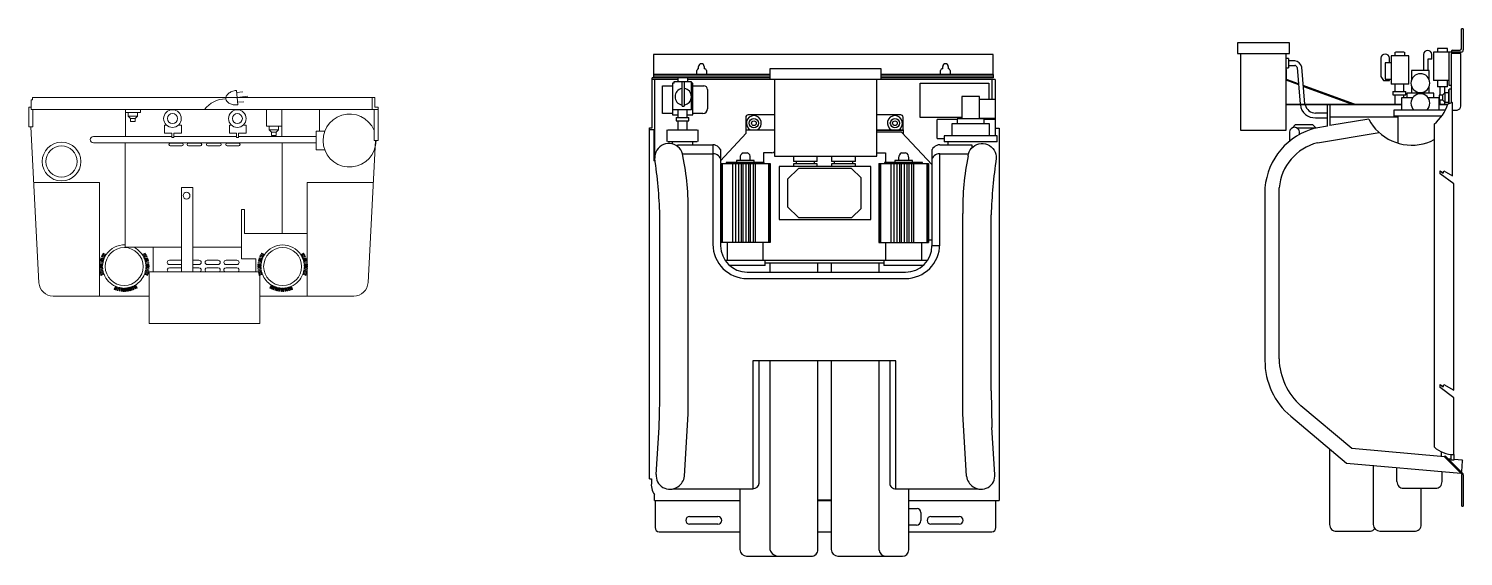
# Model space of a CAD drawing. Header units: metres. Extents: x 1014.58 to 1016.97, y 378.13 to 379.
import ezdxf

# ---------------------------------------------------------------- set-up
doc = ezdxf.new("R2010")
doc.units = ezdxf.units.M
for name, color, linetype, lineweight in [('0inne_gulv', 255, 'Continuous', 13), ('200', 9, 'Continuous', 0), ('350', 3, 'Continuous', 9)]:
    doc.layers.add(name, color=color, linetype=linetype, lineweight=lineweight)
doc.layers.add('250', color=2, linetype='Continuous')

# ---------------------------------------------------------------- blocks, each defined once
blk = doc.blocks.new('EVR116P')
at = {"layer": '200'}
for p, q in [((0.257, 0), (22.685, 0)), ((0.257, -0.158), (0.257, 0)), ((22.51, 0), (22.51, -0.788)), ((22.685, 0), (22.685, -0.622)), ((0, -0.631), (0.161, -0.631)), ((0, -1.914), (0, -0.631)), ((0.161, -0.158), (0.257, -0.158)), ((0.161, -0.788), (0.161, -0.158)), ((0.161, -0.788), (0.552, -0.788)), ((0.269, -0.788), (0.269, -1.914)), ((0.552, -0.788), (22.9, -0.788)), ((6.337, -0.788), (6.337, -2.547)), ((7.32, -0.968), (7.32, -0.788)), ((15.58, -1.868), (15.58, -0.788)), ((16.599, -0.788), (16.599, -2.547)), ((19.05, -2.195), (19.05, -0.788)), ((22.63, -2.818), (22.63, -0.788)), ((22.685, -0.622), (22.9, -0.622)), ((22.9, -0.622), (22.9, -2.818)), ((7.32, -0.968), (6.337, -0.968)), ((6.525, -1.218), (6.525, -0.968)), ((6.525, -1.218), (6.674, -1.367)), ((7.131, -1.218), (6.525, -1.218)), ((6.674, -1.367), (6.982, -1.367)), ((6.674, -1.367), (6.674, -1.574)), ((6.674, -1.574), (6.982, -1.574)), ((6.982, -1.367), (7.131, -1.218)), ((6.982, -1.574), (6.982, -1.367)), ((7.131, -1.218), (7.131, -0.968)), ((8.911, -1.8), (8.911, -2.332)), ((8.911, -1.8), (9.031, -1.8)), ((10.006, -1.8), (9.815, -1.8)), ((10.006, -2.337), (10.006, -1.8)), ((13.161, -1.8), (13.161, -2.332)), ((13.161, -1.8), (13.281, -1.8)), ((14.256, -1.8), (14.065, -1.8)), ((14.256, -2.337), (14.256, -1.8)), ((15.58, -1.868), (16.599, -1.868)), ((15.769, -2.118), (15.769, -1.868)), ((16.375, -2.118), (16.375, -1.868)), ((0.269, -1.914), (0, -1.914)), ((0.141, -1.914), (0.675, -12.12)), ((4.242, -2.547), (9.375, -2.547)), ((8.911, -2.332), (9.375, -2.332)), ((9.375, -2.332), (9.375, -2.615)), ((9.375, -2.615), (9.506, -2.615)), ((9.506, -2.337), (10.006, -2.337)), ((9.506, -2.615), (9.506, -2.337)), ((9.506, -2.547), (13.625, -2.547)), ((13.161, -2.332), (13.625, -2.332)), ((13.625, -2.332), (13.625, -2.615)), ((13.625, -2.615), (13.756, -2.615)), ((13.756, -2.337), (14.256, -2.337)), ((13.756, -2.615), (13.756, -2.337)), ((13.756, -2.547), (18.847, -2.547)), ((15.918, -2.267), (15.769, -2.118)), ((15.769, -2.118), (16.375, -2.118)), ((16.226, -2.267), (15.918, -2.267)), ((15.918, -2.474), (15.918, -2.267)), ((16.226, -2.474), (15.918, -2.474)), ((16.375, -2.118), (16.226, -2.267)), ((16.226, -2.267), (16.226, -2.474)), ((18.847, -3.432), (18.847, -2.195)), ((18.847, -2.195), (19.406, -2.195)), ((22.722, -2.818), (22.235, -12.113)), ((22.9, -2.818), (22.63, -2.818)), ((4.242, -2.954), (18.847, -2.954)), ((6.328, -9.801), (6.328, -2.954)), ((9.279, -2.982), (10.033, -2.982)), ((10.033, -3.154), (9.279, -3.154)), ((10.466, -2.982), (11.252, -2.982)), ((11.252, -3.154), (10.466, -3.154)), ((11.742, -2.982), (12.528, -2.982)), ((12.528, -3.154), (11.742, -3.154)), ((13.007, -2.982), (13.762, -2.982)), ((13.762, -3.154), (13.007, -3.154)), ((16.604, -8.901), (16.604, -2.954)), ((18.847, -3.432), (19.405, -3.432)), ((4.642, -5.556), (0.331, -5.556)), ((4.642, -5.556), (4.642, -10.914)), ((18.258, -5.556), (18.258, -10.914)), ((18.258, -5.556), (22.578, -5.556)), ((10.008, -5.88), (10.008, -10.651)), ((10.008, -5.88), (10.756, -5.88)), ((10.756, -5.88), (10.756, -10.651)), ((13.946, -7.327), (14.132, -7.327)), ((13.946, -10.551), (13.946, -7.327)), ((14.132, -8.901), (14.132, -7.327)), ((14.132, -8.901), (18.258, -8.901)), ((4.814, -10.314), (5.003, -10.412)), ((5.03, -10.362), (4.841, -10.264)), ((4.865, -10.222), (5.051, -10.326)), ((5.077, -10.285), (4.892, -10.18)), ((6.328, -9.801), (10.008, -9.801)), ((7.629, -10.18), (7.443, -10.285)), ((7.469, -10.326), (7.655, -10.222)), ((7.679, -10.264), (7.49, -10.362)), ((7.518, -10.412), (7.706, -10.314)), ((8.168, -9.801), (8.168, -11.4)), ((13.946, -9.801), (10.756, -9.801)), ((15.382, -10.412), (15.194, -10.314)), ((15.221, -10.264), (15.41, -10.362)), ((15.431, -10.326), (15.245, -10.222)), ((15.271, -10.18), (15.457, -10.285)), ((17.823, -10.285), (18.008, -10.18)), ((18.035, -10.222), (17.849, -10.326)), ((17.87, -10.362), (18.059, -10.264)), ((18.086, -10.314), (17.897, -10.412)), ((4.845, -11.026), (4.632, -11.026)), ((4.632, -11.076), (4.845, -11.076)), ((4.846, -11.125), (4.634, -11.15)), ((4.635, -10.964), (4.642, -10.964)), ((4.638, -11.2), (4.849, -11.173)), ((4.852, -10.919), (4.639, -10.914)), ((4.642, -10.964), (4.642, -11.026)), ((4.642, -10.964), (4.848, -10.969)), ((4.642, -11.076), (4.642, -11.149)), ((4.642, -11.199), (4.642, -12.995)), ((4.854, -11.224), (4.646, -11.274)), ((4.647, -10.838), (4.859, -10.86)), ((4.653, -11.324), (4.86, -11.274)), ((4.866, -10.815), (4.655, -10.79)), ((4.669, -10.718), (4.876, -10.763)), ((4.888, -10.714), (4.68, -10.67)), ((4.692, -10.624), (4.899, -10.674)), ((4.911, -10.634), (4.706, -10.577)), ((4.722, -10.53), (4.927, -10.586)), ((4.942, -10.547), (4.738, -10.484)), ((4.766, -10.416), (4.964, -10.492)), ((4.984, -10.449), (4.786, -10.371)), ((7.734, -10.371), (7.536, -10.449)), ((7.556, -10.492), (7.755, -10.416)), ((7.782, -10.484), (7.579, -10.547)), ((7.593, -10.586), (7.799, -10.53)), ((7.815, -10.577), (7.609, -10.634)), ((7.622, -10.674), (7.828, -10.624)), ((7.84, -10.67), (7.632, -10.714)), ((7.644, -10.763), (7.852, -10.718)), ((7.865, -10.79), (7.654, -10.815)), ((7.66, -11.274), (7.867, -11.324)), ((7.661, -10.86), (7.873, -10.838)), ((7.875, -11.274), (7.667, -11.224)), ((7.882, -10.914), (7.669, -10.919)), ((7.672, -11.173), (7.883, -11.2)), ((7.673, -10.969), (7.886, -10.964)), ((7.886, -11.15), (7.675, -11.125)), ((7.888, -11.026), (7.676, -11.026)), ((7.676, -11.076), (7.888, -11.076)), ((9.224, -10.651), (10.008, -10.651)), ((10.008, -10.937), (9.224, -10.937)), ((9.224, -11.14), (10.008, -11.14)), ((10.008, -10.651), (10.008, -10.937)), ((10.008, -10.937), (10.008, -11.14)), ((10.008, -11.14), (10.008, -11.4)), ((10.756, -10.651), (11.16, -10.651)), ((10.756, -10.651), (10.756, -10.937)), ((10.756, -10.937), (10.756, -11.14)), ((11.16, -10.937), (10.756, -10.937)), ((10.756, -11.14), (11.16, -11.14)), ((10.756, -11.14), (10.756, -11.4)), ((11.699, -10.651), (12.411, -10.651)), ((12.411, -10.937), (11.699, -10.937)), ((11.699, -11.14), (12.411, -11.14)), ((12.934, -10.651), (13.645, -10.651)), ((13.645, -10.937), (12.934, -10.937)), ((12.934, -11.14), (13.645, -11.14)), ((13.946, -10.551), (14.889, -10.551)), ((14.889, -10.551), (14.889, -11.4)), ((15.012, -11.026), (15.224, -11.026)), ((15.224, -11.076), (15.012, -11.076)), ((15.227, -10.969), (15.014, -10.964)), ((15.014, -11.15), (15.225, -11.125)), ((15.228, -11.173), (15.017, -11.2)), ((15.018, -10.914), (15.231, -10.919)), ((15.025, -11.274), (15.233, -11.224)), ((15.239, -10.86), (15.027, -10.838)), ((15.24, -11.274), (15.033, -11.324)), ((15.035, -10.79), (15.246, -10.815)), ((15.256, -10.763), (15.048, -10.718)), ((15.06, -10.67), (15.268, -10.714)), ((15.278, -10.674), (15.072, -10.624)), ((15.085, -10.577), (15.291, -10.634)), ((15.307, -10.586), (15.101, -10.53)), ((15.118, -10.484), (15.321, -10.547)), ((15.344, -10.492), (15.145, -10.416)), ((15.166, -10.371), (15.364, -10.449)), ((17.916, -10.449), (18.114, -10.371)), ((18.134, -10.416), (17.936, -10.492)), ((17.958, -10.547), (18.162, -10.484)), ((18.178, -10.53), (17.973, -10.586)), ((17.989, -10.634), (18.194, -10.577)), ((18.208, -10.624), (18.001, -10.674)), ((18.012, -10.714), (18.22, -10.67)), ((18.231, -10.718), (18.024, -10.763)), ((18.034, -10.815), (18.245, -10.79)), ((18.247, -11.324), (18.04, -11.274)), ((18.253, -10.838), (18.041, -10.86)), ((18.046, -11.224), (18.254, -11.274)), ((18.048, -10.919), (18.261, -10.914)), ((18.262, -11.2), (18.051, -11.173)), ((18.258, -10.964), (18.052, -10.969)), ((18.054, -11.125), (18.266, -11.15)), ((18.055, -11.026), (18.268, -11.026)), ((18.268, -11.076), (18.055, -11.076)), ((18.258, -10.964), (18.258, -11.026)), ((18.265, -10.964), (18.258, -10.964)), ((18.258, -11.076), (18.258, -11.149)), ((18.258, -11.199), (18.258, -12.995)), ((4.869, -11.323), (4.667, -11.397)), ((4.678, -11.446), (4.879, -11.373)), ((4.891, -11.422), (4.694, -11.507)), ((4.708, -11.556), (4.904, -11.47)), ((4.92, -11.518), (4.724, -11.603)), ((4.742, -11.65), (4.937, -11.565)), ((7.584, -11.565), (7.779, -11.65)), ((7.796, -11.603), (7.601, -11.518)), ((7.616, -11.47), (7.812, -11.556)), ((7.827, -11.507), (7.63, -11.422)), ((7.642, -11.373), (7.843, -11.446)), ((7.854, -11.397), (7.652, -11.323)), ((15.047, -11.4), (7.886, -11.4)), ((7.886, -11.4), (7.886, -14.8)), ((15.046, -11.397), (15.248, -11.323)), ((15.258, -11.373), (15.057, -11.446)), ((15.073, -11.507), (15.27, -11.422)), ((15.284, -11.47), (15.088, -11.556)), ((15.104, -11.603), (15.299, -11.518)), ((15.316, -11.565), (15.121, -11.65)), ((15.157, -11.471), (15.157, -11.41)), ((15.157, -11.58), (15.157, -11.525)), ((15.157, -14.8), (15.157, -11.635)), ((18.158, -11.65), (17.963, -11.565)), ((17.98, -11.518), (18.176, -11.603)), ((18.192, -11.556), (17.996, -11.47)), ((18.009, -11.422), (18.206, -11.507)), ((18.222, -11.446), (18.021, -11.373)), ((18.031, -11.323), (18.233, -11.397)), ((7.886, -12.995), (1.597, -12.995)), ((5.689, -12.358), (5.603, -12.552)), ((5.649, -12.572), (5.735, -12.377)), ((5.782, -12.395), (5.696, -12.59)), ((5.743, -12.607), (5.83, -12.411)), ((5.878, -12.426), (5.803, -12.625)), ((5.852, -12.639), (5.926, -12.438)), ((5.976, -12.449), (5.926, -12.657)), ((5.975, -12.664), (6.025, -12.459)), ((6.076, -12.466), (6.05, -12.677)), ((6.1, -12.683), (6.125, -12.472)), ((6.176, -12.476), (6.175, -12.688)), ((6.225, -12.688), (6.226, -12.478)), ((6.284, -12.478), (6.288, -12.691)), ((6.338, -12.688), (6.334, -12.476)), ((6.392, -12.472), (6.417, -12.683)), ((6.466, -12.678), (6.442, -12.467)), ((6.497, -12.458), (6.541, -12.665)), ((6.59, -12.655), (6.547, -12.449)), ((6.582, -12.441), (6.637, -12.647)), ((6.686, -12.634), (6.63, -12.429)), ((6.678, -12.415), (6.734, -12.62)), ((6.781, -12.605), (6.719, -12.402)), ((6.776, -12.381), (6.853, -12.579)), ((6.899, -12.56), (6.818, -12.364)), ((6.864, -12.343), (6.96, -12.53)), ((7.012, -12.507), (6.909, -12.321)), ((6.952, -12.298), (7.056, -12.482)), ((7.099, -12.457), (6.995, -12.272)), ((15.157, -12.995), (21.306, -12.995)), ((15.801, -12.457), (15.905, -12.272)), ((15.948, -12.298), (15.844, -12.482)), ((15.888, -12.507), (15.991, -12.321)), ((16.036, -12.343), (15.94, -12.53)), ((16.001, -12.56), (16.082, -12.364)), ((16.124, -12.381), (16.047, -12.579)), ((16.119, -12.605), (16.181, -12.402)), ((16.222, -12.415), (16.166, -12.62)), ((16.214, -12.634), (16.27, -12.429)), ((16.318, -12.441), (16.263, -12.647)), ((16.31, -12.655), (16.353, -12.449)), ((16.403, -12.458), (16.359, -12.665)), ((16.434, -12.678), (16.458, -12.467)), ((16.508, -12.472), (16.483, -12.683)), ((16.562, -12.688), (16.566, -12.476)), ((16.616, -12.478), (16.612, -12.691)), ((16.675, -12.688), (16.674, -12.478)), ((16.724, -12.476), (16.725, -12.688)), ((16.8, -12.683), (16.775, -12.472)), ((16.824, -12.466), (16.85, -12.677)), ((16.925, -12.664), (16.875, -12.459)), ((16.924, -12.449), (16.974, -12.657)), ((17.048, -12.639), (16.974, -12.438)), ((17.022, -12.426), (17.097, -12.625)), ((17.157, -12.607), (17.07, -12.411)), ((17.118, -12.395), (17.204, -12.59)), ((17.251, -12.572), (17.165, -12.377)), ((17.211, -12.358), (17.297, -12.552)), ((7.886, -14.8), (15.157, -14.8))]:
    blk.add_line(p, q, dxfattribs=at)
for centre, radius in [((2.153, -4.189), 1.27), ((2.153, -4.189), 1.019), ((10.346, -6.422), 0.223)]:
    blk.add_circle(centre, radius, dxfattribs=at)
for centre, radius, start, end in [((9.423, -1.375), 0.578, 0, 180), ((13.673, -1.375), 0.578, 0, 180), ((9.423, -1.375), 0.578, 180, 0), ((9.423, -1.375), 0.328, 0, 180), ((9.423, -1.375), 0.328, 180, 0), ((13.673, -1.375), 0.578, 180, 0), ((13.673, -1.375), 0.328, 0, 180), ((13.673, -1.375), 0.328, 180, 0), ((21.028, -2.814), 1.736, 22.67737, 359.88698), ((4.242, -2.75), 0.204, 90, 270), ((9.279, -3.068), 0.0858, 90, 270), ((10.033, -3.068), 0.0858, 270, 90), ((10.466, -3.068), 0.0858, 90, 270), ((11.252, -3.068), 0.0858, 270, 90), ((11.742, -3.068), 0.0858, 90, 270), ((12.528, -3.068), 0.0858, 270, 90), ((13.007, -3.068), 0.0858, 90, 270), ((13.762, -3.068), 0.0858, 270, 90), ((6.26, -11.062), 1.628, 150.64119, 152.64857), ((6.26, -11.062), 1.628, 147.1915, 148.94143), ((6.26, -11.062), 1.245, 0, 180), ((6.26, -11.062), 1.416, 148.65294, 150.32204), ((6.26, -11.062), 1.416, 87.24953, 146.69243), ((6.26, -11.062), 1.416, 33.30757, 62.97711), ((6.26, -11.062), 1.416, 29.67796, 31.34706), ((6.26, -11.062), 1.628, 31.05857, 32.8085), ((6.26, -11.062), 1.628, 27.35143, 29.35881), ((16.64, -11.062), 1.628, 150.64119, 152.64857), ((16.64, -11.062), 1.628, 147.1915, 148.94143), ((16.64, -11.062), 1.245, 0, 180), ((16.64, -11.062), 1.416, 148.65294, 150.32204), ((16.64, -11.062), 1.416, 33.30757, 146.69244), ((16.64, -11.062), 1.416, 29.67796, 31.34706), ((16.64, -11.062), 1.628, 31.05857, 32.8085), ((16.64, -11.062), 1.628, 27.35143, 29.35881), ((6.26, -11.062), 1.628, 178.73299, 180.49252), ((6.26, -11.062), 1.628, 183.08006, 184.83601), ((6.26, -11.062), 1.628, 174.77719, 176.53906), ((6.26, -11.062), 1.628, 187.45885, 189.22525), ((6.26, -11.062), 1.628, 170.35252, 172.09226), ((6.26, -11.062), 1.628, 166.0382, 167.80086), ((6.26, -11.062), 1.628, 162.66512, 164.38277), ((6.26, -11.062), 1.628, 159.18872, 160.90345), ((6.26, -11.062), 1.628, 154.85644, 156.60336), ((6.26, -11.062), 1.416, 176.22848, 178.54277), ((6.26, -11.062), 1.416, 180.56645, 182.54369), ((6.26, -11.062), 1.416, 184.48351, 186.56237), ((6.26, -11.062), 1.416, 171.7669, 174.20126), ((6.26, -11.062), 1.416, 188.59651, 190.60791), ((6.26, -11.062), 1.416, 167.80086, 169.9295), ((6.26, -11.062), 1.416, 164.08215, 165.75323), ((6.26, -11.062), 1.416, 160.3439, 162.37082), ((6.26, -11.062), 1.416, 156.25659, 158.65088), ((6.26, -11.062), 1.416, 152.64857, 154.32155), ((6.26, -11.062), 1.245, 180, 0), ((6.26, -11.062), 1.416, 25.67845, 27.35143), ((6.26, -11.062), 1.416, 21.34912, 23.74341), ((6.26, -11.062), 1.416, 17.62918, 19.6561), ((6.26, -11.062), 1.416, 14.24677, 15.91785), ((6.26, -11.062), 1.416, 10.0705, 12.19914), ((6.26, -11.062), 1.416, 349.39209, 351.40349), ((6.26, -11.062), 1.416, 5.79874, 8.2331), ((6.26, -11.062), 1.416, 353.43763, 355.51649), ((6.26, -11.062), 1.416, 1.45723, 3.77152), ((6.26, -11.062), 1.416, 357.45631, 359.43355), ((6.26, -11.062), 1.628, 23.39664, 25.14356), ((6.26, -11.062), 1.628, 19.09655, 20.81128), ((6.26, -11.062), 1.628, 15.61723, 17.33488), ((6.26, -11.062), 1.628, 12.19914, 13.9618), ((6.26, -11.062), 1.628, 7.90774, 9.64748), ((6.26, -11.062), 1.628, 350.77475, 352.54115), ((6.26, -11.062), 1.628, 3.46094, 5.22281), ((6.26, -11.062), 1.628, 355.16399, 356.91994), ((6.26, -11.062), 1.628, 359.50748, 1.26701), ((9.224, -10.794), 0.143, 90, 270), ((9.224, -11.283), 0.143, 90, 234.594), ((11.16, -10.794), 0.143, 270, 90), ((11.16, -11.283), 0.143, 305.406, 90), ((11.699, -10.794), 0.143, 90, 270), ((11.699, -11.283), 0.143, 90, 234.594), ((12.411, -10.794), 0.143, 270, 90), ((12.411, -11.283), 0.143, 305.406, 90), ((12.934, -10.794), 0.143, 90, 270), ((12.934, -11.283), 0.143, 90, 234.594), ((13.645, -10.794), 0.143, 270, 90), ((13.645, -11.283), 0.143, 305.406, 90), ((16.64, -11.062), 1.628, 178.73299, 180.49252), ((16.64, -11.062), 1.628, 174.77719, 176.53906), ((16.64, -11.062), 1.628, 183.08006, 184.83601), ((16.64, -11.062), 1.628, 187.45885, 189.22525), ((16.64, -11.062), 1.628, 170.35252, 172.09226), ((16.64, -11.062), 1.628, 166.0382, 167.80086), ((16.64, -11.062), 1.628, 162.66512, 164.38277), ((16.64, -11.062), 1.628, 159.18872, 160.90345), ((16.64, -11.062), 1.628, 154.85644, 156.60336), ((16.64, -11.062), 1.416, 176.22848, 178.54277), ((16.64, -11.062), 1.416, 180.56645, 182.54369), ((16.64, -11.062), 1.416, 184.48351, 186.56237), ((16.64, -11.062), 1.416, 171.7669, 174.20126), ((16.64, -11.062), 1.416, 188.59651, 190.60791), ((16.64, -11.062), 1.416, 167.80086, 169.9295), ((16.64, -11.062), 1.416, 164.08215, 165.75323), ((16.64, -11.062), 1.416, 160.3439, 162.37082), ((16.64, -11.062), 1.416, 156.25659, 158.65088), ((16.64, -11.062), 1.416, 152.64857, 154.32155), ((16.64, -11.062), 1.245, 180, 0), ((16.64, -11.062), 1.416, 25.67845, 27.35143), ((16.64, -11.062), 1.416, 21.34912, 23.74341), ((16.64, -11.062), 1.416, 17.62918, 19.6561), ((16.64, -11.062), 1.416, 14.24677, 15.91785), ((16.64, -11.062), 1.416, 10.0705, 12.19914), ((16.64, -11.062), 1.416, 349.39209, 351.40349), ((16.64, -11.062), 1.416, 5.79874, 8.2331), ((16.64, -11.062), 1.416, 353.43763, 355.51649), ((16.64, -11.062), 1.416, 1.45723, 3.77152), ((16.64, -11.062), 1.416, 357.45631, 359.43355), ((16.64, -11.062), 1.628, 23.39664, 25.14356), ((16.64, -11.062), 1.628, 19.09655, 20.81128), ((16.64, -11.062), 1.628, 15.61723, 17.33488), ((16.64, -11.062), 1.628, 12.19914, 13.9618), ((16.64, -11.062), 1.628, 7.90774, 9.64748), ((16.64, -11.062), 1.628, 350.77475, 352.54115), ((16.64, -11.062), 1.628, 3.46094, 5.22281), ((16.64, -11.062), 1.628, 355.16399, 356.91994), ((16.64, -11.062), 1.628, 359.50748, 1.26701), ((1.597, -12.072), 0.923, 183, 270), ((6.26, -11.062), 1.628, 191.86429, 193.63862), ((6.26, -11.062), 1.628, 195.85569, 197.62773), ((6.26, -11.062), 1.628, 199.39409, 201.1565), ((6.26, -11.062), 1.416, 192.65418, 194.69051), ((6.26, -11.062), 1.416, 196.73328, 198.76736), ((6.26, -11.062), 1.416, 200.7954, 246.20577), ((6.26, -11.062), 1.416, 301.27831, 339.2046), ((6.26, -11.062), 1.416, 341.23264, 343.26672), ((6.26, -11.062), 1.416, 345.30949, 347.34582), ((6.26, -11.062), 1.628, 338.8435, 340.60591), ((6.26, -11.062), 1.628, 342.37227, 344.14431), ((6.26, -11.062), 1.628, 346.36138, 348.13571), ((16.64, -11.062), 1.628, 191.86429, 193.63862), ((16.64, -11.062), 1.628, 195.85569, 197.62773), ((16.64, -11.062), 1.628, 199.39409, 201.1565), ((16.64, -11.062), 1.416, 192.65418, 194.69051), ((16.64, -11.062), 1.416, 196.73328, 198.76736), ((16.64, -11.062), 1.416, 200.7954, 238.72169), ((16.64, -11.062), 1.416, 293.79423, 339.2046), ((16.64, -11.062), 1.416, 341.23264, 343.26672), ((16.64, -11.062), 1.416, 345.30949, 347.34582), ((16.64, -11.062), 1.628, 338.8435, 340.60591), ((16.64, -11.062), 1.628, 342.37227, 344.14431), ((16.64, -11.062), 1.628, 346.36138, 348.13571), ((21.306, -12.065), 0.93, 270, 357), ((6.26, -11.062), 1.628, 246.20577, 247.96549), ((6.26, -11.062), 1.628, 249.72686, 251.49158), ((6.26, -11.062), 1.416, 248.22972, 250.25619), ((6.26, -11.062), 1.628, 253.70952, 255.47572), ((6.26, -11.062), 1.416, 252.28776, 254.32704), ((6.26, -11.062), 1.416, 256.36087, 258.41481), ((6.195, -11.051), 1.628, 260.46669, 262.23289), ((6.26, -11.062), 1.416, 260.44135, 262.50316), ((6.26, -11.062), 1.628, 262.58347, 264.343), ((6.26, -11.062), 1.416, 264.52684, 266.58967), ((6.195, -11.06), 1.628, 269.29198, 271.05152), ((6.26, -11.062), 1.416, 268.61483, 270.96165), ((6.239, -11.063), 1.628, 271.72042, 273.48051), ((6.26, -11.062), 1.416, 272.98551, 275.34391), ((6.26, -11.062), 1.628, 275.50763, 277.26718), ((6.26, -11.062), 1.416, 277.36759, 279.6458), ((6.237, -11.066), 1.628, 280.73977, 282.49931), ((6.26, -11.062), 1.416, 281.66988, 283.11745), ((6.26, -11.062), 1.416, 285.1414, 287.16535), ((6.26, -11.062), 1.628, 283.38169, 285.1414), ((6.26, -11.062), 1.416, 288.91211, 291.35191), ((6.26, -11.062), 1.628, 286.90111, 288.66249), ((6.26, -11.062), 1.416, 293.21055, 295.2643), ((6.534, -11.741), 0.897, 290.85412, 294.04807), ((6.26, -11.062), 1.416, 297.28296, 299.25437), ((6.849, -12.212), 0.336, 289.18023, 298.90375), ((6.93, -12.214), 0.296, 295.15829, 304.84253), ((15.97, -12.214), 0.296, 235.15747, 244.84171), ((16.051, -12.212), 0.336, 241.09625, 250.81977), ((16.64, -11.062), 1.416, 240.74563, 242.71704), ((16.366, -11.741), 0.897, 245.95193, 249.14588), ((16.64, -11.062), 1.416, 244.7357, 246.78945), ((16.64, -11.062), 1.628, 251.33751, 253.09889), ((16.64, -11.062), 1.416, 248.64809, 251.08789), ((16.64, -11.062), 1.628, 254.8586, 256.61831), ((16.64, -11.062), 1.416, 252.83465, 254.8586), ((16.663, -11.066), 1.628, 257.50069, 259.26023), ((16.64, -11.062), 1.416, 256.88255, 258.33012), ((16.64, -11.062), 1.416, 260.3542, 262.63241), ((16.64, -11.062), 1.628, 262.73282, 264.49237), ((16.64, -11.062), 1.416, 264.65609, 267.01449), ((16.661, -11.063), 1.628, 266.51949, 268.27958), ((16.64, -11.062), 1.416, 269.03835, 271.38517), ((16.705, -11.06), 1.628, 268.94848, 270.70802), ((16.64, -11.062), 1.416, 273.41033, 275.47316), ((16.64, -11.062), 1.628, 275.657, 277.41653), ((16.64, -11.062), 1.416, 277.49684, 279.55865), ((16.64, -11.062), 1.416, 281.58519, 283.63913), ((16.705, -11.051), 1.628, 277.76711, 279.53331), ((16.64, -11.062), 1.416, 285.67296, 287.71224), ((16.64, -11.062), 1.628, 284.52428, 286.29048), ((16.64, -11.062), 1.416, 289.74381, 291.77028), ((16.64, -11.062), 1.628, 288.50842, 290.27314), ((16.64, -11.062), 1.628, 292.03451, 293.79423)]:
    blk.add_arc(centre, radius, start, end, dxfattribs=at)
at = {"layer": '350'}
for p, q in [((13.71, -0.472), (13.612, 0.466)), ((13.626, 0.334), (14.024, 0.375)), ((13.659, 0.012), (14.371, 0.086)), ((13.693, -0.31), (14.091, -0.269))]:
    blk.add_line(p, q, dxfattribs=at)
for centre, radius, start, end in [((13.211, -0.05), 0.302, 152.37204, 185.94581), ((13.441, -0.17), 0.562, 127.9125, 152.37204), ((13.606, -0.383), 0.832, 110.4392, 127.9125), ((13.737, -0.734), 1.206, 95.94581, 110.4392), ((12.925, -1.843), 1.76, 90.55829, 143.14798), ((13.211, -0.05), 0.302, 185.94581, 219.51957), ((13.411, 0.115), 0.562, 219.51957, 243.97911), ((13.529, 0.358), 0.832, 243.97911, 261.45241), ((13.585, 0.728), 1.206, 261.45241, 275.94581)]:
    blk.add_arc(centre, radius, start, end, dxfattribs=at)
blk = doc.blocks.new('EVR116E')
at = {"layer": '250'}
for p, q in [((0.257, 32.853), (0.257, 31.32)), ((22.51, 32.853), (0.257, 32.853)), ((3.205, 31.914), (3.205, 32.058)), ((3.572, 32.058), (3.572, 31.914)), ((19.203, 31.914), (19.203, 32.058)), ((19.57, 32.058), (19.57, 31.914)), ((22.51, 31.542), (22.51, 32.853)), ((0.161, 28.051), (0.161, 31.32)), ((7.886, 31.32), (0.161, 31.32)), ((1.845, 31.22), (0.161, 31.22)), ((7.886, 31.542), (0.257, 31.542)), ((0.257, 31.45), (7.886, 31.45)), ((0.322, 31.22), (0.322, 25.89)), ((1.595, 31.066), (1.595, 30.979)), ((2.751, 31.066), (1.595, 31.066)), ((1.845, 31.32), (1.845, 31.066)), ((2.125, 29.734), (2.125, 31.066)), ((2.256, 31.066), (2.256, 29.734)), ((2.501, 31.066), (2.501, 31.32)), ((7.886, 31.22), (2.501, 31.22)), ((2.751, 29.231), (2.751, 31.066)), ((3.093, 31.542), (3.093, 31.802)), ((3.715, 31.795), (3.715, 31.542)), ((7.886, 31.22), (7.886, 31.933)), ((7.886, 31.933), (15.157, 31.933)), ((15.157, 31.22), (7.886, 31.22)), ((8.174, 31.22), (8.174, 26.193)), ((14.889, 26.193), (14.889, 31.22)), ((15.157, 31.933), (15.157, 31.22)), ((22.51, 31.542), (15.157, 31.542)), ((15.157, 31.45), (22.51, 31.45)), ((22.51, 31.32), (15.157, 31.32)), ((22.436, 31.22), (15.157, 31.22)), ((19.06, 31.542), (19.06, 31.795)), ((19.682, 31.802), (19.682, 31.542)), ((22.436, 29.905), (22.436, 31.22)), ((22.63, 31.22), (22.436, 31.22)), ((22.51, 31.542), (22.51, 31.45)), ((22.51, 31.45), (22.51, 31.32)), ((22.63, 31.22), (22.63, 29.908)), ((0.844, 30.801), (1.494, 30.801)), ((0.844, 28.99), (0.844, 30.801)), ((1.597, 30.979), (1.494, 30.979)), ((1.494, 30.979), (1.494, 28.89)), ((2.827, 30.979), (2.751, 30.979)), ((2.827, 28.89), (2.827, 30.979)), ((2.827, 30.801), (3.543, 30.801)), ((3.793, 30.551), (3.793, 29.292)), ((17.733, 30.978), (22.233, 30.978)), ((17.733, 28.728), (17.733, 30.978)), ((20.446, 30.106), (20.446, 28.64)), ((21.028, 30.106), (20.446, 30.106)), ((21.61, 30.106), (21.028, 30.106)), ((21.61, 28.64), (21.61, 30.106)), ((22.233, 30.978), (22.233, 29.903)), ((2.751, 29.231), (1.494, 29.231)), ((1.853, 29.231), (1.853, 28.731)), ((2.125, 29.457), (2.125, 29.734)), ((2.125, 29.457), (2.256, 29.457)), ((2.256, 29.734), (2.256, 29.457)), ((2.454, 28.731), (2.454, 29.231)), ((22.63, 29.908), (21.61, 29.908)), ((22.63, 29.908), (22.63, 29.289)), ((22.63, 29.289), (22.63, 28.67)), ((1.494, 28.99), (0.844, 28.99)), ((1.494, 28.89), (1.845, 28.89)), ((1.728, 28.731), (1.728, 28.515)), ((1.728, 28.731), (2.578, 28.731)), ((1.728, 28.515), (2.578, 28.515)), ((1.853, 28.515), (1.853, 27.92)), ((2.454, 28.89), (2.827, 28.89)), ((2.454, 27.92), (2.454, 28.515)), ((2.578, 28.515), (2.578, 28.731)), ((3.49, 28.99), (2.827, 28.99)), ((6.296, 28.737), (6.296, 27.914)), ((8.174, 28.89), (6.448, 28.89)), ((16.452, 28.89), (14.889, 28.89)), ((16.604, 27.914), (16.604, 28.737)), ((20.449, 28.728), (17.733, 28.728)), ((20.141, 28.591), (18.847, 28.591)), ((18.847, 27.973), (18.847, 28.591)), ((19.792, 28.316), (19.792, 27.526)), ((22.264, 28.316), (19.792, 28.316)), ((20.141, 28.64), (20.141, 28.316)), ((21.916, 28.64), (20.141, 28.64)), ((21.61, 28.67), (22.63, 28.67)), ((21.916, 28.316), (21.916, 28.64)), ((22.63, 28.591), (21.916, 28.591)), ((22.264, 27.526), (22.264, 28.316)), ((22.436, 28.589), (22.436, 28.67)), ((22.63, 28.67), (22.63, 28.591)), ((22.63, 28.591), (22.63, 27.973)), ((0, 26.594), (0, 28.051)), ((0, 28.051), (0.161, 28.051)), ((0.27, 27.92), (0, 27.92)), ((0.27, 27.92), (0.27, 26.594)), ((1.135, 27.92), (1.135, 27.146)), ((1.184, 27.92), (2.153, 27.92)), ((2.153, 27.92), (3.122, 27.92)), ((3.172, 27.146), (3.172, 27.92)), ((4.639, 25.888), (6.328, 27.7)), ((6.296, 27.914), (8.174, 27.914)), ((6.328, 27.7), (6.328, 27.914)), ((14.889, 27.914), (16.604, 27.914)), ((16.604, 27.867), (14.889, 27.867)), ((16.51, 27.767), (14.889, 27.767)), ((18.511, 25.62), (16.51, 27.767)), ((16.604, 27.914), (16.604, 27.867)), ((16.604, 27.867), (16.604, 27.666)), ((18.847, 27.354), (18.847, 27.973)), ((18.847, 27.354), (19.292, 27.354)), ((19.292, 27.526), (19.292, 27.134)), ((21.028, 27.526), (19.292, 27.526)), ((22.764, 27.526), (21.028, 27.526)), ((22.63, 28.027), (22.9, 28.027)), ((22.63, 27.973), (22.63, 27.526)), ((22.764, 27.134), (22.764, 27.526)), ((22.9, 28.027), (22.9, 26.594)), ((0, 5.568), (0, 26.594)), ((0.27, 26.594), (0.27, 25.89)), ((1.184, 27.146), (2.153, 27.146)), ((1.471, 27.146), (1.471, 26.994)), ((1.836, 26.821), (1.836, 26.943)), ((1.836, 26.943), (4.142, 26.943)), ((2.151, 26.354), (4.142, 26.354)), ((2.153, 27.146), (3.122, 27.146)), ((2.836, 26.943), (2.836, 27.146)), ((4.142, 26.943), (4.142, 22.406)), ((4.642, 26.624), (4.642, 25.746)), ((6.127, 26.409), (6.393, 26.409)), ((7.457, 26.416), (7.457, 25.772)), ((8.014, 26.416), (7.457, 26.416)), ((14.889, 26.416), (15.443, 26.416)), ((15.443, 26.416), (15.443, 25.772)), ((16.507, 26.409), (16.773, 26.409)), ((18.508, 26.037), (18.508, 26.624)), ((19.008, 26.943), (21.109, 26.943)), ((19.008, 26.354), (20.893, 26.354)), ((19.008, 20.43), (19.008, 26.354)), ((21.028, 27.134), (19.292, 27.134)), ((19.542, 27.134), (19.542, 26.943)), ((22.764, 27.134), (21.028, 27.134)), ((21.109, 26.943), (21.109, 26.732)), ((22.9, 26.594), (22.9, 3.648)), ((0.355, 25.89), (0.27, 25.89)), ((4.632, 25.716), (4.632, 20.533)), ((4.632, 25.716), (4.632, 20.533)), ((4.632, 25.716), (7.888, 25.716)), ((4.653, 25.716), (4.653, 20.533)), ((4.678, 25.716), (4.678, 20.533)), ((4.708, 25.716), (4.708, 20.533)), ((4.742, 25.716), (4.742, 20.533)), ((5.015, 25.772), (5.015, 25.716)), ((7.505, 25.772), (5.015, 25.772)), ((5.422, 25.716), (5.422, 20.533)), ((5.621, 25.716), (5.621, 20.533)), ((5.682, 25.909), (5.682, 25.772)), ((6.838, 25.909), (5.682, 25.909)), ((5.835, 20.533), (5.835, 25.716)), ((5.927, 26.085), (5.927, 25.909)), ((6.023, 20.533), (6.023, 25.716)), ((6.128, 20.533), (6.128, 25.716)), ((6.295, 25.716), (6.295, 20.533)), ((6.47, 25.716), (6.47, 20.533)), ((6.593, 25.909), (6.593, 26.085)), ((6.595, 25.716), (6.595, 20.533)), ((6.777, 25.716), (6.777, 20.533)), ((6.838, 25.772), (6.838, 25.909)), ((6.917, 25.716), (6.917, 20.533)), ((7.505, 25.716), (7.505, 25.772)), ((7.779, 25.716), (7.779, 20.533)), ((7.812, 25.716), (7.812, 20.533)), ((7.843, 25.716), (7.843, 20.533)), ((7.867, 25.716), (7.867, 20.533)), ((7.888, 20.533), (7.888, 25.716)), ((7.888, 25.716), (7.888, 20.533)), ((8.174, 26.193), (14.889, 26.193)), ((14.486, 25.515), (8.493, 25.515)), ((8.493, 25.515), (8.493, 22.043)), ((9.038, 24.68), (9.746, 25.388)), ((9.416, 26.193), (9.416, 25.85)), ((10.984, 25.85), (9.416, 25.85)), ((9.416, 25.686), (9.416, 25.515)), ((10.984, 25.686), (9.416, 25.686)), ((9.593, 25.85), (9.593, 25.686)), ((13.234, 25.388), (9.746, 25.388)), ((10.807, 25.686), (10.807, 25.85)), ((10.984, 25.85), (10.984, 26.193)), ((10.984, 25.515), (10.984, 25.686)), ((11.916, 26.193), (11.916, 25.85)), ((13.484, 25.85), (11.916, 25.85)), ((11.916, 25.686), (11.916, 25.515)), ((13.484, 25.686), (11.916, 25.686)), ((12.093, 25.85), (12.093, 25.686)), ((13.234, 25.388), (13.849, 24.773)), ((13.307, 25.686), (13.307, 25.85)), ((13.484, 25.85), (13.484, 26.193)), ((13.484, 25.515), (13.484, 25.686)), ((14.486, 22.043), (14.486, 25.515)), ((15.012, 25.716), (15.012, 20.533)), ((15.012, 25.716), (15.012, 20.533)), ((15.012, 25.716), (18.268, 25.716)), ((15.033, 25.716), (15.033, 20.533)), ((15.057, 25.716), (15.057, 20.533)), ((15.088, 25.716), (15.088, 20.533)), ((15.121, 25.716), (15.121, 20.533)), ((15.395, 25.772), (15.395, 25.716)), ((17.885, 25.772), (15.395, 25.772)), ((15.801, 25.716), (15.801, 20.533)), ((16.001, 25.716), (16.001, 20.533)), ((16.062, 25.909), (16.062, 25.772)), ((17.218, 25.909), (16.062, 25.909)), ((16.214, 20.533), (16.214, 25.716)), ((16.307, 26.085), (16.307, 25.909)), ((16.403, 20.533), (16.403, 25.716)), ((16.508, 20.533), (16.508, 25.716)), ((16.675, 25.716), (16.675, 20.533)), ((16.85, 25.716), (16.85, 20.533)), ((16.973, 25.909), (16.973, 26.085)), ((16.974, 25.716), (16.974, 20.533)), ((17.157, 25.716), (17.157, 20.533)), ((17.218, 25.772), (17.218, 25.909)), ((17.297, 25.716), (17.297, 20.533)), ((17.885, 25.716), (17.885, 25.772)), ((18.158, 25.716), (18.158, 20.533)), ((18.192, 25.716), (18.192, 20.533)), ((18.222, 25.716), (18.222, 20.533)), ((18.247, 25.716), (18.247, 20.533)), ((18.268, 20.533), (18.268, 25.716)), ((18.268, 25.716), (18.268, 20.533)), ((18.508, 22.406), (18.508, 26.037)), ((9.038, 24.68), (9.038, 22.876)), ((13.849, 22.773), (13.849, 24.773)), ((9.745, 22.168), (9.038, 22.876)), ((13.849, 22.773), (13.245, 22.168)), ((0.673, 10.823), (0.673, 22.342)), ((2.53, 9.31), (2.53, 22.427)), ((4.142, 22.406), (4.142, 20.43)), ((4.642, 22.406), (4.642, 20.33)), ((8.493, 22.043), (14.486, 22.043)), ((9.745, 22.168), (13.245, 22.168)), ((18.508, 20.33), (18.508, 22.406)), ((20.514, 9.31), (20.514, 22.427)), ((22.371, 10.823), (22.371, 22.342)), ((18.268, 20.723), (18.508, 20.723)), ((7.888, 20.533), (4.632, 20.533)), ((5.073, 20.533), (5.073, 19.352)), ((7.448, 19.352), (7.448, 20.533)), ((15.012, 20.533), (18.268, 20.533)), ((15.452, 20.533), (15.452, 19.352)), ((17.827, 19.352), (17.827, 20.533)), ((19.008, 20.33), (18.494, 20.33)), ((7.565, 19.352), (4.955, 19.352)), ((7.565, 19.033), (5.239, 19.033)), ((7.565, 19.033), (7.565, 19.352)), ((15.335, 19.352), (7.565, 19.352)), ((7.565, 19.204), (15.335, 19.204)), ((7.876, 19.204), (7.876, 18.595)), ((11.024, 18.595), (11.024, 19.204)), ((11.901, 19.204), (11.901, 18.595)), ((15.048, 18.595), (15.048, 19.204)), ((15.335, 19.352), (15.335, 19.033)), ((18.192, 19.352), (15.335, 19.352)), ((17.912, 19.033), (15.335, 19.033)), ((6.392, 18.595), (16.758, 18.595)), ((6.392, 18.18), (16.758, 18.18)), ((6.77, 12.801), (6.77, 4.412)), ((16.13, 12.801), (6.77, 12.801)), ((7.167, 4.778), (7.167, 12.801)), ((7.876, 12.801), (7.876, 0.433)), ((11.024, 0.41), (11.024, 12.801)), ((11.901, 12.801), (11.901, 0.433)), ((15.048, 0.386), (15.048, 12.801)), ((15.733, 12.801), (15.733, 4.778)), ((16.13, 4.412), (16.13, 12.801)), ((22.371, 10.823), (22.429, 8.421)), ((2.277, 5.238), (2.53, 9.31)), ((20.766, 5.238), (20.514, 9.31)), ((0.423, 5.358), (0.614, 8.421)), ((22.62, 5.358), (22.429, 8.421)), ((0, 5.073), (0, 5.568)), ((0, 5.073), (0.127, 5.073)), ((0.127, 5.073), (0.127, 4.862)), ((0.322, 3.648), (0.322, 4.034)), ((1.571, 4.412), (6.77, 4.412)), ((5.914, 4.412), (5.914, 0.433)), ((16.13, 4.412), (21.472, 4.412)), ((16.986, 0.41), (16.986, 4.412)), ((0.322, 3.648), (5.914, 3.648)), ((0.357, 3.648), (0.357, 1.87)), ((11.024, 3.686), (11.901, 3.686)), ((11.024, 3.648), (11.901, 3.648)), ((16.997, 3.648), (22.9, 3.648)), ((16.997, 3.116), (17.522, 3.116)), ((17.772, 2.866), (17.772, 2.326)), ((22.685, 1.871), (22.685, 3.648)), ((2.615, 2.596), (4.469, 2.596)), ((4.469, 2.096), (2.615, 2.096)), ((17.48, 2.033), (16.986, 2.033)), ((18.431, 2.596), (20.285, 2.596)), ((20.285, 2.096), (18.431, 2.096)), ((0.627, 1.6), (5.914, 1.6)), ((11.024, 1.6), (11.901, 1.6)), ((16.986, 1.6), (22.415, 1.6)), ((6.347, 0), (10.591, 0)), ((12.334, 0), (16.577, 0))]:
    blk.add_line(p, q, dxfattribs=at)
at = {"layer": '250', "flags": 128}
for points in [[(2.179, 26.206), (2.153, 26.344), (2.106, 26.477), (2.039, 26.601), (1.953, 26.712), (1.85, 26.81), (1.734, 26.89), (1.606, 26.952), (1.47, 26.994), (1.329, 27.014), (1.187, 27.013), (1.046, 26.99), (0.91, 26.947), (0.782, 26.883), (0.666, 26.801), (0.563, 26.702), (0.477, 26.589), (0.41, 26.464), (0.362, 26.331), (0.336, 26.192), (0.331, 26.051)], [(4.642, 26.624), (4.587, 26.711), (4.517, 26.787), (4.435, 26.85), (4.343, 26.898), (4.245, 26.929), (4.142, 26.943)], [(4.574, 26.14), (4.505, 26.211), (4.425, 26.269), (4.336, 26.313), (4.24, 26.342), (4.142, 26.354)], [(19.008, 26.943), (18.905, 26.929), (18.807, 26.898), (18.715, 26.85), (18.633, 26.787), (18.563, 26.711), (18.508, 26.624)], [(19.008, 26.354), (18.91, 26.342), (18.814, 26.313), (18.725, 26.269), (18.645, 26.211), (18.576, 26.14)], [(4.642, 26.037), (4.611, 26.09), (4.574, 26.14)], [(18.576, 26.14), (18.539, 26.09), (18.508, 26.037)]]:
    blk.add_lwpolyline(points, dxfattribs=at)
at = {"layer": '250', "extrusion": (0, 0, -1), "flags": 128}
blk.add_lwpolyline([(-20.864, 26.206), (-20.89, 26.344), (-20.937, 26.477), (-21.005, 26.601), (-21.091, 26.712), (-21.193, 26.81), (-21.309, 26.89), (-21.437, 26.952), (-21.573, 26.994), (-21.714, 27.014), (-21.856, 27.013), (-21.997, 26.99), (-22.133, 26.947), (-22.261, 26.883), (-22.378, 26.801), (-22.48, 26.702), (-22.566, 26.589), (-22.634, 26.464), (-22.681, 26.331), (-22.708, 26.192), (-22.712, 26.051)], dxfattribs=at)
at = {"layer": '250'}
for centre, radius in [((6.828, 28.352), 0.303), ((6.828, 28.352), 0.154), ((16.072, 28.352), 0.303), ((16.072, 28.352), 0.154)]:
    blk.add_circle(centre, radius, dxfattribs=at)
for centre, radius, start, end in [((3.389, 32.058), 0.184, 0, 180), ((19.386, 32.058), 0.184, 0, 180), ((3.205, 31.802), 0.112, 90, 180), ((3.594, 31.795), 0.121, 0, 100.40372), ((19.181, 31.795), 0.121, 79.59628, 180), ((19.57, 31.802), 0.112, 360, 90), ((2.2, 30.085), 0.539, 98.88188, 261.11812), ((2.2, 30.085), 0.539, 276.57607, 83.42393), ((3.543, 30.551), 0.25, 0, 90), ((3.49, 29.292), 0.302, 270, 0), ((6.448, 28.737), 0.152, 90, 180), ((6.828, 28.352), 0.492, 296.99525, 243.00473), ((16.072, 28.352), 0.492, 296.99525, 243.00473), ((16.452, 28.737), 0.152, 0, 90), ((6.293, 26.082), 0.366, 116.949, 179.5503), ((6.308, 26.132), 0.289, 350.64158, 72.85912), ((8.014, 26.627), 0.212, 270, 315), ((16.672, 26.082), 0.366, 116.949, 179.5503), ((16.688, 26.132), 0.289, 350.64158, 72.85912), ((-33.103, 21.101), 33.799, 2.10456, 8.42158), ((-14.984, 22.71), 17.516, 359.07484, 11.51504), ((38.027, 22.71), 17.516, 168.48496, 180.92516), ((56.146, 21.101), 33.799, 171.57842, 177.89544), ((6.392, 20.43), 2.25, 180, 270), ((6.402, 20.355), 1.76, 180.80714, 269.66568), ((16.758, 20.43), 2.25, 270, 360), ((16.758, 20.33), 1.736, 270, 360), ((-73.182, 11.424), 73.858, 357.66989, 359.5341), ((1.169, 4.67), 1.06, 169.56175, 216.92467), ((1.328, 5.287), 0.908, 175.48668, 304.00073), ((1.34, 5.335), 0.942, 301.95268, 354.05759), ((6.748, 4.834), 0.422, 272.97438, 352.3475), ((16.109, 4.788), 0.376, 181.52996, 273.14816), ((21.703, 5.335), 0.942, 185.94241, 238.04732), ((21.715, 5.287), 0.908, 235.99927, 4.51332), ((17.522, 2.866), 0.25, 0, 90), ((2.615, 2.346), 0.25, 90, 270), ((4.469, 2.346), 0.25, 270, 90), ((17.48, 2.326), 0.292, 270, 0), ((18.431, 2.346), 0.25, 90, 270), ((20.285, 2.346), 0.25, 270, 90), ((0.627, 1.87), 0.27, 180, 270), ((22.415, 1.871), 0.271, 270, 360), ((6.372, 0.458), 0.458, 183.12992, 266.87008), ((8.477, 0.633), 0.633, 198.42995, 271.7009), ((10.602, 0.421), 0.422, 268.459, 1.541), ((12.359, 0.458), 0.458, 183.12992, 266.87008), ((15.501, 0.448), 0.457, 187.81614, 258.34514), ((16.564, 0.421), 0.422, 268.459, 358.459)]:
    blk.add_arc(centre, radius, start, end, dxfattribs=at)
blk = doc.blocks.new('EVR116S')
at = {"layer": '250'}
for p, q in [((-11.4, 31.98), (-14.8, 31.98)), ((-14.8, 31.98), (-14.8, 31.267)), ((-11.4, 31.267), (-11.4, 31.98)), ((-0.13, 31.589), (-0.13, 32.9)), ((0, 32.9), (-0.13, 32.9)), ((0, 32.9), (0, 31.51)), ((-14.8, 31.267), (-11.4, 31.267)), ((-14.573, 26.24), (-14.573, 31.267)), ((-11.63, 31.267), (-11.63, 26.24)), ((-4.736, 31.113), (-4.736, 29.278)), ((-4.158, 31.113), (-4.736, 31.113)), ((-4.486, 31.363), (-4.486, 31.113)), ((-4.158, 31.363), (-4.442, 31.363)), ((-3.874, 31.363), (-4.158, 31.363)), ((-3.58, 31.113), (-4.158, 31.113)), ((-3.83, 31.113), (-3.83, 31.363)), ((-3.58, 29.278), (-3.58, 31.113)), ((-2.615, 31.205), (-2.615, 30.153)), ((-2.06, 30.908), (-2.06, 31.205)), ((-1.953, 31.353), (-1.953, 29.518)), ((-1.375, 31.353), (-1.953, 31.353)), ((-1.703, 31.603), (-1.703, 31.353)), ((-1.047, 31.603), (-1.703, 31.603)), ((-0.797, 31.353), (-1.375, 31.353)), ((-1.047, 31.353), (-1.047, 31.603)), ((-0.918, 29.177), (-0.918, 31.353)), ((-0.143, 31.367), (-0.797, 31.367)), ((-0.797, 31.353), (-0.797, 31.367)), ((-0.788, 31.267), (-0.788, 28.044)), ((-0.158, 31.267), (-0.788, 31.267)), ((-0.701, 31.497), (-0.222, 31.497)), ((-0.158, 27.825), (-0.158, 31.267)), ((-11.463, 30.945), (-11.63, 30.945)), ((-11.63, 30.346), (-11.463, 30.346)), ((-11.58, 30.222), (-11.63, 30.222)), ((-11.58, 29.578), (-11.58, 30.222)), ((-11.463, 30.945), (-11.463, 30.346)), ((-11.049, 30.796), (-11.463, 30.796)), ((-11.463, 30.496), (-11.049, 30.496)), ((-10.891, 30.35), (-10.681, 27.96)), ((-10.38, 27.96), (-10.592, 30.376)), ((-5.398, 30.964), (-5.398, 29.781)), ((-4.736, 30.671), (-5.115, 30.671)), ((-5.115, 30.671), (-5.115, 29.593)), ((-4.843, 30.671), (-4.843, 30.964)), ((-3.396, 30.153), (-3.396, 29.522)), ((-2.233, 30.153), (-3.396, 30.153)), ((-2.06, 30.908), (-2.332, 30.908)), ((-2.332, 30.908), (-2.332, 30.153)), ((-2.233, 29.537), (-2.233, 30.153)), ((-11.63, 29.543), (-10.793, 29.238)), ((-10.798, 29.293), (-11.58, 29.578)), ((-7.136, 27.96), (-10.487, 29.18)), ((-5.398, 29.781), (-5.238, 29.504)), ((-5.238, 29.504), (-4.843, 29.504)), ((-5.115, 29.593), (-4.736, 29.593)), ((-4.843, 29.504), (-4.843, 29.593)), ((-3.58, 29.278), (-4.736, 29.278)), ((-4.49, 29.278), (-4.49, 28.778)), ((-3.889, 28.778), (-3.889, 29.278)), ((-1.375, 29.518), (-1.953, 29.518)), ((-1.703, 29.518), (-1.703, 29.083)), ((-0.918, 29.518), (-1.375, 29.518)), ((-1.047, 29.203), (-1.047, 29.518)), ((-1.047, 29.083), (-1.047, 29.203)), ((-0.788, 29.177), (-0.918, 29.177)), ((-10.482, 29.125), (-7.283, 27.96)), ((-4.614, 28.778), (-4.614, 28.562)), ((-4.614, 28.778), (-3.764, 28.778)), ((-4.614, 28.562), (-3.764, 28.562)), ((-4.49, 28.562), (-4.49, 27.96)), ((-4.051, 28.363), (-4.051, 27.573)), ((-3.324, 28.363), (-4.051, 28.363)), ((-3.889, 28.363), (-3.889, 28.562)), ((-3.764, 28.562), (-3.764, 28.778)), ((-3.702, 28.687), (-3.702, 28.363)), ((-1.927, 28.687), (-3.702, 28.687)), ((-3.396, 29.128), (-3.396, 28.687)), ((-1.578, 28.363), (-2.283, 28.363)), ((-2.233, 28.687), (-2.233, 29.123)), ((-1.927, 28.363), (-1.927, 28.687)), ((-1.047, 29.083), (-1.703, 29.083)), ((-1.578, 27.573), (-1.578, 28.363)), ((-1.367, 28.552), (-1.574, 28.552)), ((-1.574, 28.552), (-1.574, 28.245)), ((-1.574, 28.245), (-1.367, 28.245)), ((-1.537, 29.083), (-1.537, 28.552)), ((-1.537, 28.245), (-1.537, 27.96)), ((-1.218, 28.702), (-1.367, 28.552)), ((-1.367, 28.552), (-1.367, 28.245)), ((-1.367, 28.245), (-1.218, 28.095)), ((-0.968, 28.702), (-1.218, 28.702)), ((-1.218, 28.702), (-1.218, 28.095)), ((-1.213, 28.702), (-1.213, 29.083)), ((-0.918, 28.89), (-0.968, 28.89)), ((-0.968, 28.89), (-0.968, 27.982)), ((-0.788, 28.937), (-0.918, 28.937)), ((-0.918, 27.999), (-0.918, 28.937)), ((-11.58, 27.96), (-4.051, 27.96)), ((-11.58, 27.96), (-11.58, 27.913)), ((-4.051, 27.913), (-11.58, 27.913)), ((-8.901, 27.373), (-9.676, 27.373)), ((-8.901, 26.524), (-8.901, 27.913)), ((-8.737, 27.913), (-8.737, 26.551)), ((-4.551, 27.573), (-4.551, 27.181)), ((-1.174, 27.573), (-4.551, 27.573)), ((-1.578, 27.96), (-1.015, 27.96)), ((-1.036, 27.913), (-1.578, 27.913)), ((-1.218, 28.095), (-0.968, 28.095)), ((-1.213, 27.96), (-1.213, 28.098)), ((-0.701, 28.074), (-1.013, 27.967)), ((-0.701, 23.266), (-0.701, 28.074)), ((-0.701, 27.575), (-0.408, 27.575)), ((-11.008, 26.607), (-11.201, 26.414)), ((-9.86, 26.607), (-11.008, 26.607)), ((-9.65, 26.396), (-10.891, 26.396)), ((-9.65, 26.396), (-9.86, 26.607)), ((-9.676, 27.073), (-8.901, 27.073)), ((-8.901, 26.524), (-9.669, 26.398)), ((-4.301, 27.11), (-8.737, 27.11)), ((-6.196, 26.97), (-8.737, 26.551)), ((-3.682, 27.181), (-4.551, 27.181)), ((-4.301, 27.181), (-4.301, 25.419)), ((-1.411, 27.181), (-3.682, 27.181)), ((-1.914, 26.641), (-1.914, 5.515)), ((-11.63, 26.24), (-14.573, 26.24)), ((-11.396, 26.132), (-11.396, 25.528)), ((-10.729, 25.979), (-10.729, 26.132)), ((-9.558, 25.432), (-5.518, 26.098)), ((-1.519, 23.403), (-1.519, 23.599)), ((-1.519, 23.599), (-1.327, 23.439)), ((-1.327, 23.439), (-1.286, 23.591)), ((-1.286, 23.591), (-0.701, 23.266)), ((-0.631, 22.733), (-1.519, 23.403)), ((-0.631, 9.233), (-0.631, 22.733)), ((-13, 22.453), (-13, 11.168)), ((-12.067, 11.273), (-12.067, 22.474)), ((-1.519, 9.409), (-1.519, 9.605)), ((-1.519, 9.605), (-1.327, 9.445)), ((-0.631, 8.74), (-1.519, 9.409)), ((-1.327, 9.445), (-1.286, 9.597)), ((-1.286, 9.597), (-0.631, 9.233)), ((-0.631, 5.02), (-0.631, 8.74)), ((-11.306, 7.532), (-7.649, 4.459)), ((-7.302, 5.405), (-10.64, 8.21)), ((-8.765, 5.397), (-8.765, 0.433)), ((-8.462, 5.142), (-8.461, 5.141)), ((-1.231, 4.873), (-7.302, 5.405)), ((-1.433, 4.891), (-1.433, 5.192)), ((-1.192, 4.939), (-1.256, 4.876)), ((-1.231, 4.873), (-0.09, 3.733)), ((0, 3.747), (-1.192, 4.939)), ((-0.788, 4.71), (-0.977, 4.724)), ((-0.788, 4.647), (-0.788, 5.025)), ((-0.633, 5.02), (-0.633, 4.647)), ((-7.646, 4.458), (-0.16, 3.802)), ((-5.905, 4.312), (-5.905, 0.433)), ((-4.351, 3.242), (-4.351, 4.169)), ((-1.392, 3.242), (-1.392, 3.91)), ((-0.633, 4.647), (-0.788, 4.647)), ((-0.062, 4.657), (-0.633, 4.699)), ((-0.164, 3.911), (-0.117, 3.907)), ((-0.066, 4.603), (-0.117, 3.907)), ((-0.117, 3.907), (-0.117, 3.907)), ((-0.062, 4.656), (-0.066, 4.603)), ((-0.09, 3.733), (-0.09, 3.695)), ((-0.09, 1.647), (-0.09, 3.695)), ((0, 3.695), (0, 3.747)), ((0, 3.695), (0, 1.647)), ((-3.918, 2.809), (-1.825, 2.809)), ((-2.758, 0.433), (-2.758, 2.809)), ((-0.09, 1.647), (0, 1.647)), ((-8.314, 0), (-6.084, 0)), ((-5.463, 0), (-3.214, 0))]:
    blk.add_line(p, q, dxfattribs=at)
at = {"layer": '250', "flags": 128}
blk.add_lwpolyline([(-6.196, 26.97), (-6.063, 26.743), (-5.913, 26.528), (-5.745, 26.327), (-5.561, 26.139), (-5.363, 25.968), (-5.151, 25.813), (-4.927, 25.676), (-4.693, 25.558), (-4.45, 25.46), (-4.199, 25.382), (-3.943, 25.325), (-3.684, 25.289), (-3.422, 25.275), (-3.16, 25.282), (-2.899, 25.311), (-2.642, 25.361), (-2.389, 25.432), (-2.144, 25.523), (-1.906, 25.635)], dxfattribs=at)
at = {"layer": '250'}
for centre, radius, start, end in [((-5.12, 30.964), 0.277, 0, 180), ((-2.337, 31.205), 0.277, 0, 180), ((-0.669, 31.372), 0.129, 104.38944, 182.45509), ((-0.222, 31.589), 0.0918, 270, 0), ((-0.143, 31.51), 0.143, 270, 0), ((-11.096, 30.285), 0.512, 10.20749, 84.79251), ((-11.066, 30.318), 0.179, 10.44673, 84.55327), ((-2.813, 29.336), 0.619, 0, 180), ((-2.813, 29.336), 0.619, 180, 360), ((-2.813, 28.02), 0.619, 0, 180), ((-9.747, 28.006), 0.936, 185.6974, 274.33948), ((-9.666, 28.101), 0.728, 194.92358, 269.23703), ((-2.813, 28.02), 0.619, 180, 225), ((-2.813, 28.02), 0.619, 315, 360), ((-3.757, 28.864), 2.887, 309.66353, 341.90338), ((-0.425, 27.843), 0.268, 273.65643, 356.34357), ((-8.601, 22.117), 4.41, 103.86101, 175.36247), ((-11.063, 26.11), 0.334, 3.82488, 176.17512), ((-8.73, 22.188), 3.349, 104.31857, 175.10235), ((-8.326, 11.133), 4.674, 179.56328, 230.39802), ((-7.865, 11.366), 4.203, 181.26793, 228.67249), ((-0.65, 6.877), 1.858, 227.1476, 270.61527), ((-3.927, 3.233), 0.423, 178.71264, 271.28736), ((-1.815, 3.233), 0.423, 268.71264, 1.28736), ((-8.34, 0.424), 0.425, 178.80059, 273.57268), ((-6.091, 0.321), 0.321, 271.29627, 332.51471), ((-5.447, 0.459), 0.46, 183.31033, 267.9656), ((-3.178, 0.418), 0.42, 265.07783, 1.98865)]:
    blk.add_arc(centre, radius, start, end, dxfattribs=at)

msp = doc.modelspace()

# ---------------------------------------------------------------- block references
at = {"layer": '0inne_gulv', "xscale": 0.0254, "yscale": 0.0254, "zscale": 0.0254}
for name, p in [('EVR116S', (1016.966, 378.1668)), ('EVR116E', (1015.6118, 378.1252)), ('EVR116P', (1014.5783, 378.8879))]:
    msp.add_blockref(name, p, dxfattribs=at)

doc.saveas('drawing.dxf')
